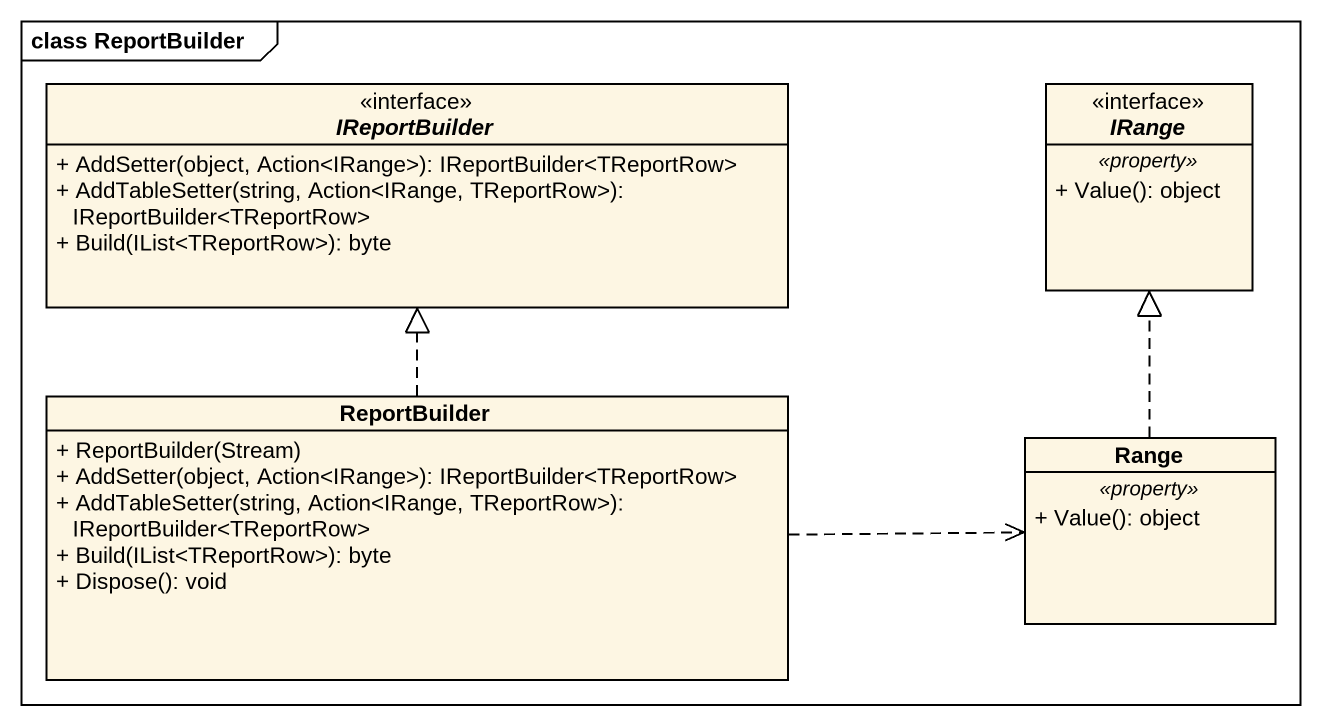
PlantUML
@startuml
mainframe class ReportBuilder
hide circle
hide empty members
skinparam classAttributeIconSize 0
interface IReportBuilder {
  + AddSetter(object, Action<IRange>): IReportBuilder<TReportRow>
  + AddTableSetter(string, Action<IRange, TReportRow>): IReportBuilder<TReportRow>
  + Build(IList<TReportRow>): byte
}
interface IRange {
  .. <<property>> ..
  + Value(): object
}
class ReportBuilder {
  + ReportBuilder(Stream)
  + AddSetter(object, Action<IRange>): IReportBuilder<TReportRow>
  + AddTableSetter(string, Action<IRange, TReportRow>): IReportBuilder<TReportRow>
  + Build(IList<TReportRow>): byte
  + Dispose(): void
}
class Range {
  .. <<property>> ..
  + Value(): object
}
ReportBuilder .up.|> IReportBuilder
ReportBuilder .right.> Range
Range .up.|> IRange
@enduml
